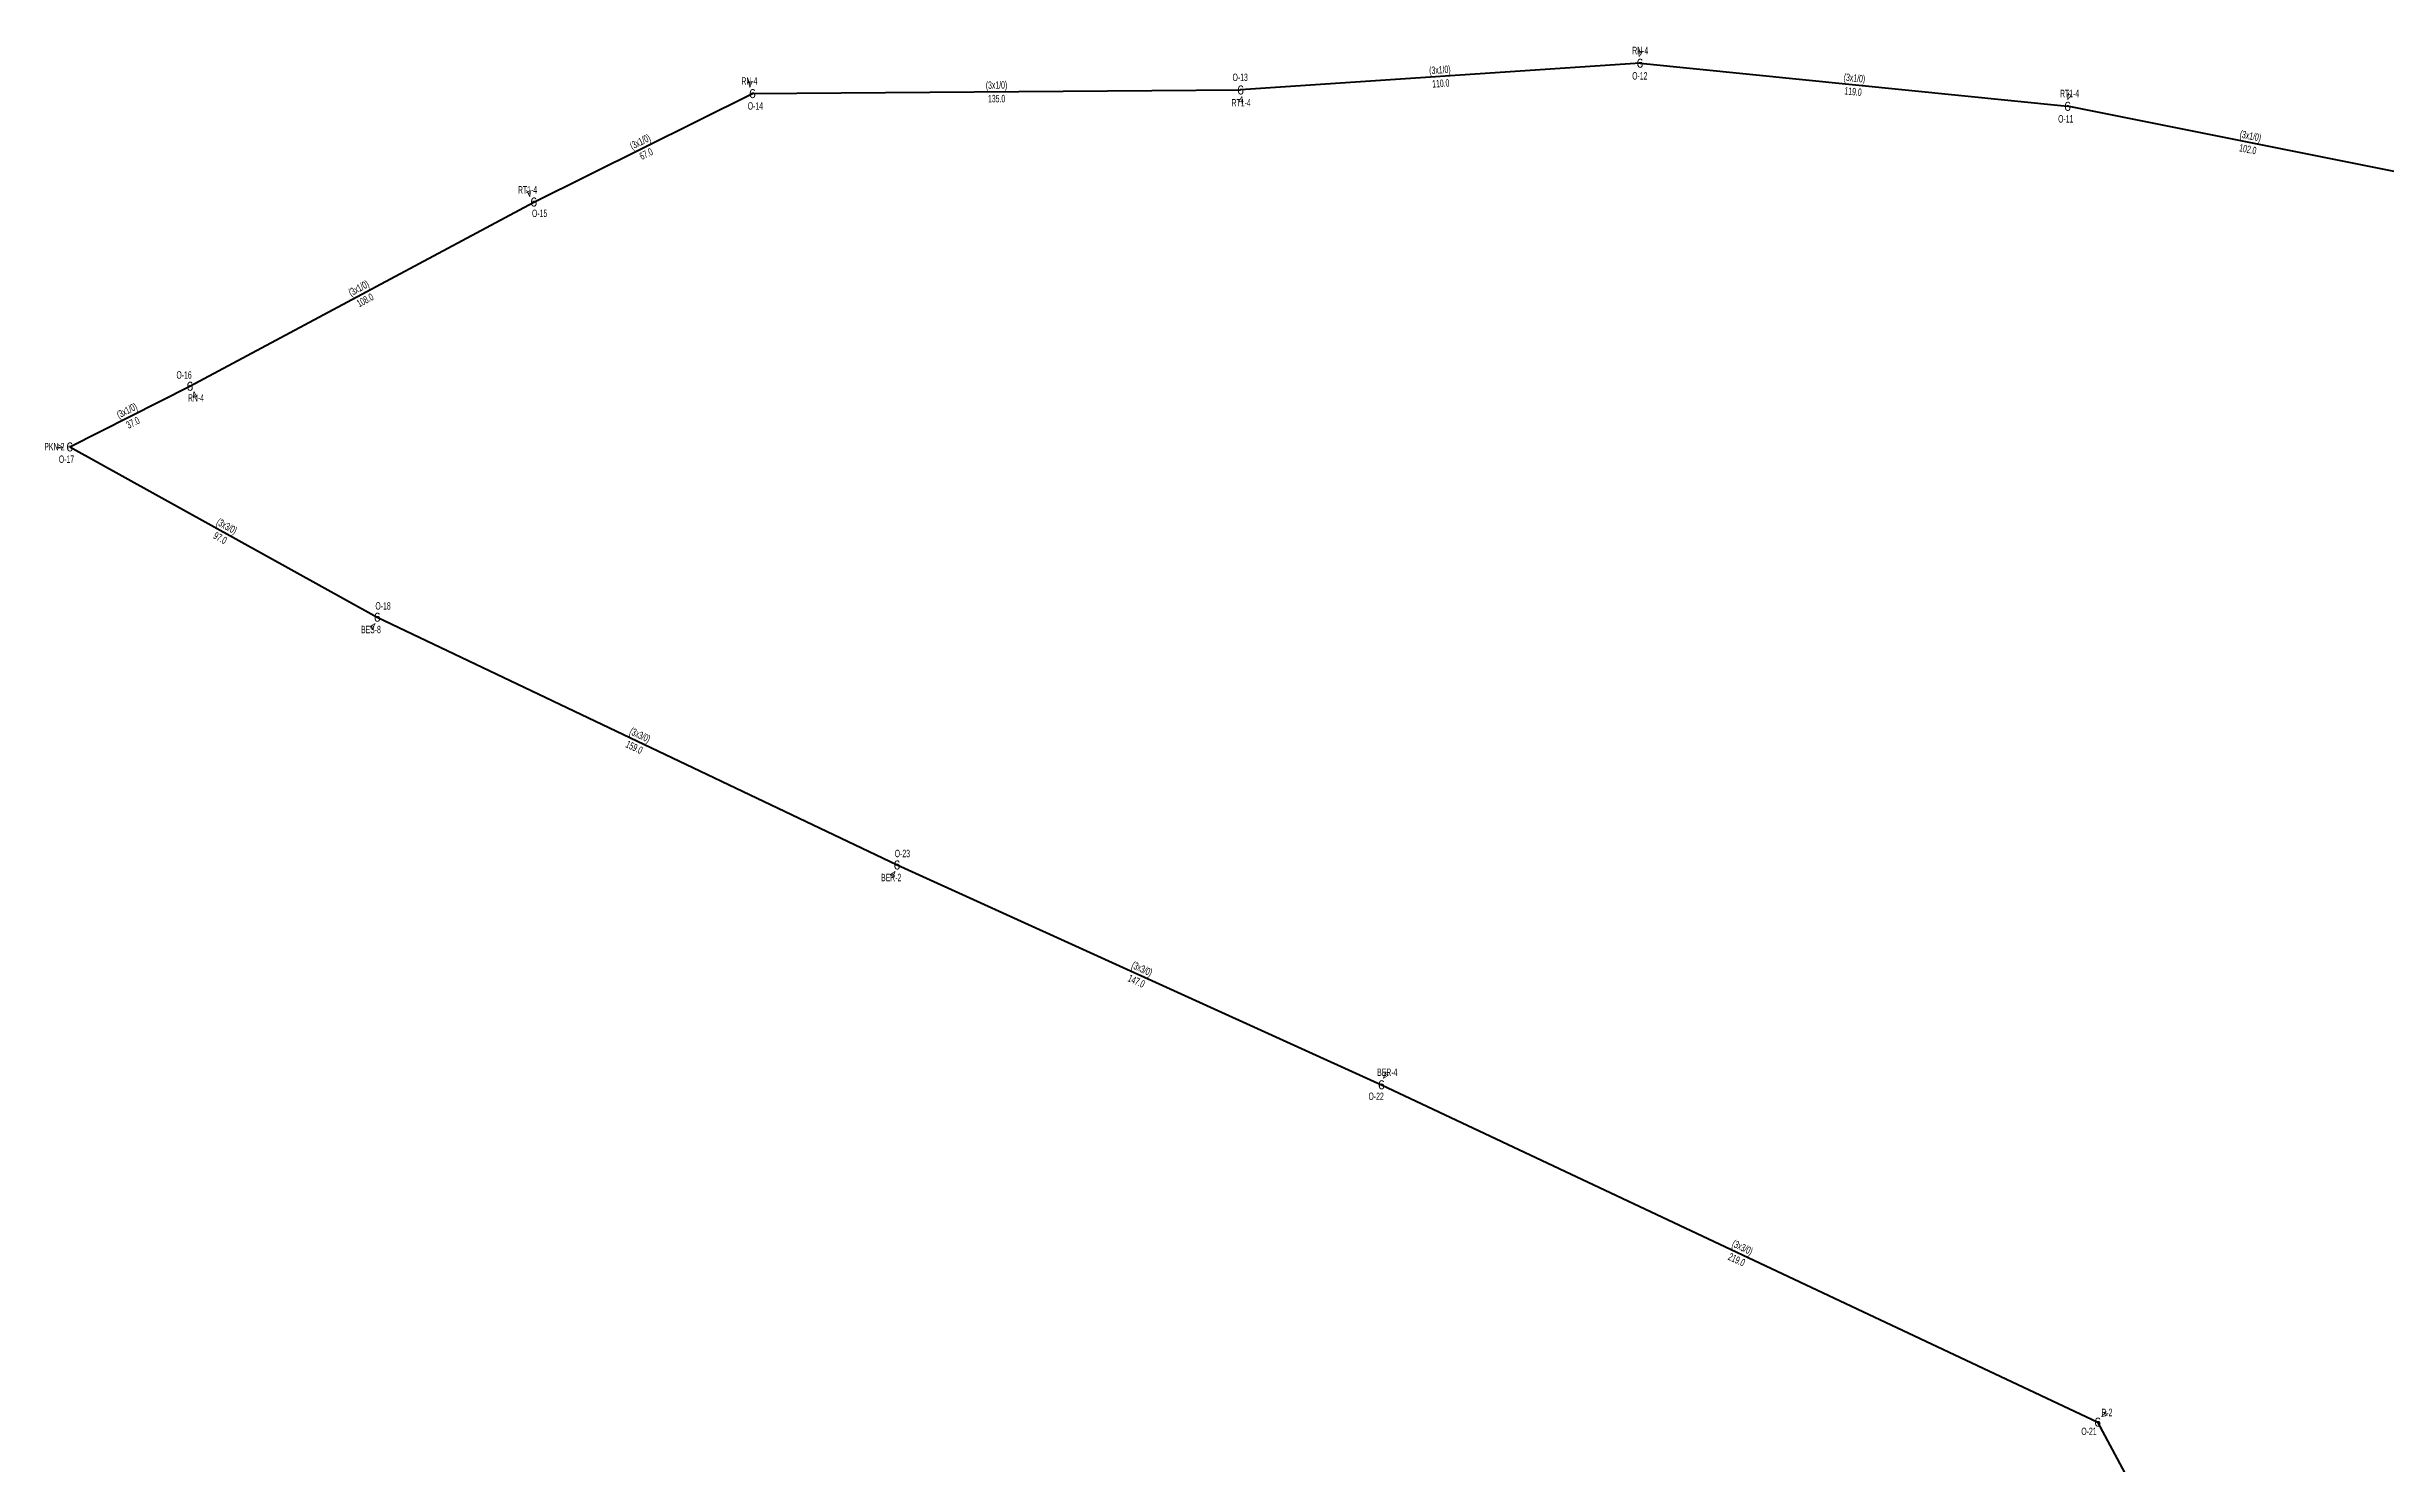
# Model space of a CAD drawing. Header units: millimetres. Extents: x 547575 to 550077, y 4149016 to 4153735.
# Drawn here: x 547690 to 548335, y 4153024 to 4153415 of the extents above; entities that cross this region are included whole.
import ezdxf
from ezdxf.enums import TextEntityAlignment as Align

# ---------------------------------------------------------------- set-up
doc = ezdxf.new("R2010")
doc.units = ezdxf.units.MM
doc.layers.add('DIREK_ENH_MEVCUT', color=6, linetype='Continuous', lineweight=25)
doc.layers.add('HAT_ENH_HAVAI_MEVCUT', color=6, linetype='Continuous', lineweight=70)
doc.styles.add('Direk', font='B_CAD')
doc.styles.get("Standard").update_dxf_attribs({"font": 'Arial'})

msp = doc.modelspace()

# ---------------------------------------------------------------- linework, layer by layer
at = {"layer": 'HAT_ENH_HAVAI_MEVCUT'}
for p, q in [((548129.446775, 4153410.469489), (548019.217545, 4153403.07142)), ((548129.446775, 4153410.469489), (548247.476037, 4153398.562442)), ((547884.46991, 4153402.077345), (548019.217545, 4153403.07142)), ((547824.122003, 4153372.152298), (547884.46991, 4153402.077345)), ((548347.696177, 4153378.582503), (548247.476037, 4153398.562442)), ((547729.209, 4153321.315), (547824.122003, 4153372.152298)), ((547696.035898, 4153304.563184), (547729.209, 4153321.315)), ((547696.035898, 4153304.563184), (547780.910564, 4153257.572001)), ((547780.910564, 4153257.572001), (547924.370965, 4153189.184454)), ((547924.370965, 4153189.184454), (548058.083624, 4153128.519551)), ((548058.083624, 4153128.519551), (548255.775051, 4153035.411553)), ((548319.168079, 4152918.093957), (548255.775051, 4153035.411553))]:
    msp.add_line(p, q, dxfattribs=at)

# ---------------------------------------------------------------- texts
at = {"layer": 'DIREK_ENH_MEVCUT', "width": 0.53}
for s, p in [('RN-4', (548129.505522, 4153413.973634)), ('RN-4', (547883.643984, 4153405.544439)), ('O-13', (548019.087389, 4153406.568999)), ('O-12', (548129.388105, 4153406.969981)), ('RT1-4', (548248.007913, 4153402.11382)), ('O-14', (547885.280979, 4153398.672618)), ('RT1-4', (548019.34855, 4153399.551013)), ('O-11', (548246.957637, 4153395.101046)), ('RT1-4', (547822.38908, 4153375.513367)), ('O-15', (547825.725922, 4153369.041438)), ('O-16', (547727.593765, 4153324.419998)), ('RN-4', (547730.883158, 4153318.096733)), ('PKN-2', (547691.798029, 4153304.643754)), ('O-17', (547695.128249, 4153301.182922)), ('O-18', (547782.511993, 4153260.684143)), ('BES-8', (547779.161234, 4153254.172437)), ('O-23', (547925.847104, 4153192.357941)), ('BER-2', (547922.762889, 4153185.727322)), ('BER-4', (548059.683538, 4153131.980265)), ('O-22', (548056.614905, 4153125.342624)), ('R-2', (548258.310403, 4153038.090993)), ('O-21', (548253.369477, 4153032.869268))]:
    msp.add_text(s, height=2.05, dxfattribs=at).set_placement(p, align=Align.MIDDLE_CENTER)
at = {"layer": 'DIREK_ENH_MEVCUT', "style": 'Direk'}
for p in [(548129.446775, 4153410.469489), (547884.46991, 4153402.077345), (548019.217545, 4153403.07142), (548247.476037, 4153398.562442), (547824.122003, 4153372.152298), (547729.209, 4153321.315), (547696.035898, 4153304.563184), (547780.910564, 4153257.572001), (547924.370965, 4153189.184454), (548058.083624, 4153128.519551), (548255.775051, 4153035.411553)]:
    msp.add_text('6', height=2.5, dxfattribs=at).set_placement(p, align=Align.MIDDLE_CENTER)
at = {"layer": 'DIREK_ENH_MEVCUT', "color": 32, "style": 'Direk'}
for rotation, p in [(179.039517, (548129.493711, 4153413.269096)), (193.399183, (547883.821055, 4153404.801127)), (362.131173, (548019.32167, 4153400.273357)), (171.482335, (548247.890757, 4153401.331559)), (207.275038, (547822.838869, 4153374.640985)), (387.483669, (547730.501188, 4153318.831001)), (268.910837, (547693.236404, 4153304.616408)), (332.770798, (547779.62942, 4153255.082288)), (335.054632, (547923.190054, 4153186.645665)), (155.188532, (548059.258598, 4153131.061093)), (136.582708, (548257.699509, 4153037.445382))]:
    msp.add_text('4', height=2, rotation=rotation, dxfattribs=at).set_placement(p, align=Align.MIDDLE_CENTER)
at = {"layer": 'HAT_ENH_HAVAI_MEVCUT', "lineweight": 30, "width": 0.53}
for s, rotation, p in [('(3x1/0)', 363.839666, (548074.27524, 4153407.618547, 274009.608772)), ('(3x1/0)', 0.422681, (547951.837457, 4153403.424359, 274009.608772)), ('(3x1/0)', 354.239367, (548188.546723, 4153405.361673, 274123.738018)), ('(3x1/0)', 26.375685, (547853.91834, 4153387.876337, 273942.234955)), ('(3x1/0)', 348.725302, (548297.752293, 4153389.406068, 274123.738018)), ('(3x1/0)', 28.17439, (547776.264168, 4153347.482936, 273912.061002)), ('(3x1/0)', 26.792949, (547712.239297, 4153313.697837, 273864.6045)), ('(3x3/0)', 331.028726, (547738.884946, 4153281.811226, 273890.455282)), ('(3x3/0)', 334.512871, (547853.006527, 4153224.145507, 273962.185483)), ('(3x3/0)', 335.596393, (547991.578482, 4153159.626062, 274029.041812)), ('(3x3/0)', 334.780671, (548157.291509, 4153082.734533, 274127.887525))]:
    msp.add_text(s, height=2.05, rotation=rotation, dxfattribs=at).set_placement(p, align=Align.CENTER)
for s, rotation, p in [('110.0', 363.839666, (548074.38908, 4153405.922363, 274009.608772)), ('119.0', 354.239367, (548188.376089, 4153403.670258, 274123.738018)), ('135.0', 0.422681, (547951.849998, 4153401.724406, 274009.608772)), ('67.0', 26.375685, (547854.673574, 4153386.353306, 273942.234955)), ('102.0', 348.725302, (548297.419921, 4153387.738876, 274123.738018)), ('108.0', 28.17439, (547777.066835, 4153345.984362, 273912.061002)), ('37.0', 26.792949, (547713.005602, 4153312.180347, 273864.6045)), ('97.0', 331.028726, (547738.061516, 4153280.323959, 273890.455282)), ('159.0', 334.512871, (547852.275002, 4153222.610948, 273962.185483)), ('147.0', 335.596393, (547990.876107, 4153158.077944, 274029.041812)), ('219.0', 334.780671, (548156.567165, 4153081.196571, 274127.887525))]:
    msp.add_text(s, height=2.05, rotation=rotation, dxfattribs=at).set_placement(p, align=Align.TOP_CENTER)

doc.saveas('drawing.dxf')
